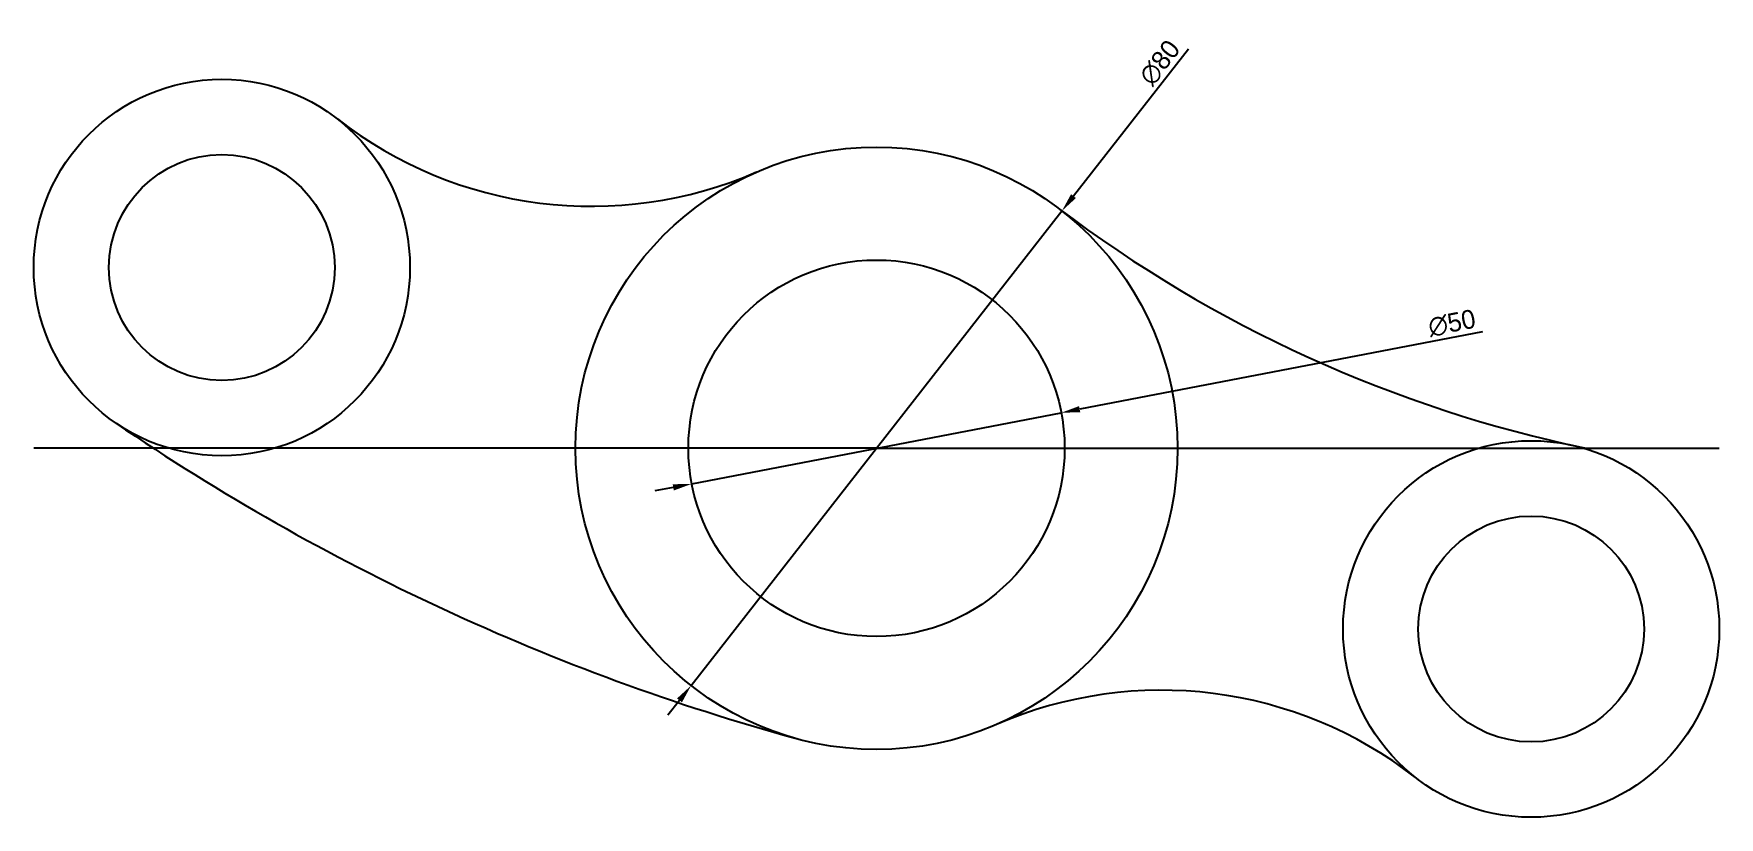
# Model space of a CAD drawing. Header units: millimetres. Extents: x 1850 to 2074, y 773 to 877.
import ezdxf

# ---------------------------------------------------------------- set-up
doc = ezdxf.new("R2010")
doc.units = ezdxf.units.MM
doc.dimstyles.new('ISO-25', dxfattribs={"dimtxt": 2.5, "dimasz": 2.5, "dimexe": 1.25, "dimexo": 0.625, "dimtad": 1, "dimtxsty": 'Standard', "dimcen": 2.5, "dimadec": 0, "dimazin": 0, "dimtfac": 1, "dimtmove": 0, "dimatfit": 3, "dimfxl": 1, "dimarcsym": 0})

# ---------------------------------------------------------------- blocks, each defined once
blk = doc.blocks.new('*D3')
at = {"color": 0, "lineweight": -2}
for p, q in [((2042.44, 837.65), (1988.93, 827.36)), ((1937.38, 817.45), (1986.48, 826.89)), ((1934.92, 816.98), (1932.47, 816.51))]:
    blk.add_line(p, q, dxfattribs=at)
at = {"color": 0}
for points in [[(1988.85, 827.77), (1989.01, 826.96), (1986.48, 826.89)], [(1934.84, 817.39), (1935, 816.57), (1937.38, 817.45)]]:
    blk.add_solid(points, dxfattribs=at)
at = {"layer": 'Defpoints', "color": 0}
for p in [(1986.48, 826.89), (1937.38, 817.45)]:
    blk.add_point(p, dxfattribs=at)
at = {"color": 0, "insert": (2038.4, 838.78), "char_height": 2.5, "attachment_point": 5, "rotation": 10.8805}
blk.add_mtext('∅50', dxfattribs=at)
blk = doc.blocks.new('*D4')
at = {"color": 0, "lineweight": -2}
for p, q in [((2003.37, 875.17), (1988.11, 855.65)), ((1937.29, 790.66), (1986.57, 853.69)), ((1935.75, 788.69), (1934.21, 786.72))]:
    blk.add_line(p, q, dxfattribs=at)
at = {"color": 0}
for points in [[(1987.78, 855.91), (1988.43, 855.4), (1986.57, 853.69)], [(1935.42, 788.95), (1936.08, 788.44), (1937.29, 790.66)]]:
    blk.add_solid(points, dxfattribs=at)
at = {"layer": 'Defpoints', "color": 0}
for p in [(1986.57, 853.69), (1937.29, 790.66)]:
    blk.add_point(p, dxfattribs=at)
at = {"color": 0, "insert": (1999.58, 873.37), "char_height": 2.5, "attachment_point": 5, "rotation": 51.9799}
blk.add_mtext('∅80', dxfattribs=at)

msp = doc.modelspace()

# ---------------------------------------------------------------- linework, layer by layer
for p, q in [((1874.928, 822.173), (1849.928, 822.173)), ((1961.928, 822.173), (1874.928, 822.173)), ((1961.928, 822.173), (1961.928, 822.173)), ((1961.928, 822.173), (2048.928, 822.173)), ((2048.928, 822.173), (2073.928, 822.173))]:
    msp.add_line(p, q)
for centre, radius in [((1874.928, 846.173), 25), ((1874.928, 846.173), 15), ((1961.928, 822.173), 40), ((1961.928, 822.173), 25), ((2048.928, 798.173), 25), ((2048.928, 798.173), 15)]:
    msp.add_circle(centre, radius)
for centre, radius, start, end in [((1924.067, 909.303), 55, 232.10329, 293.48662), ((2092.213, 994.457), 176, 232.90256, 258.20524), ((2032.133, 1076.668), 304, 235.7046, 254.57784), ((1999.789, 735.044), 55, 52.10329, 113.48662)]:
    msp.add_arc(centre, radius, start, end)

# ---------------------------------------------------------------- dimensions: what is measured, and where the dimension line sits
for p1, p2, picture, middle in [((1937.29, 790.662), (1986.565, 853.685), '*D4', (2001.056, 872.219)), ((1937.377, 817.454), (1986.479, 826.893), '*D3', (2038.753, 836.941))]:
    dim = msp.add_diameter_dim_2p(p1=p1, p2=p2, dimstyle='ISO-25')
    dim.commit()
    dim.dimension.update_dxf_attribs({"geometry": picture, "text_midpoint": middle, "dimtype": 163})

doc.saveas('drawing.dxf')
